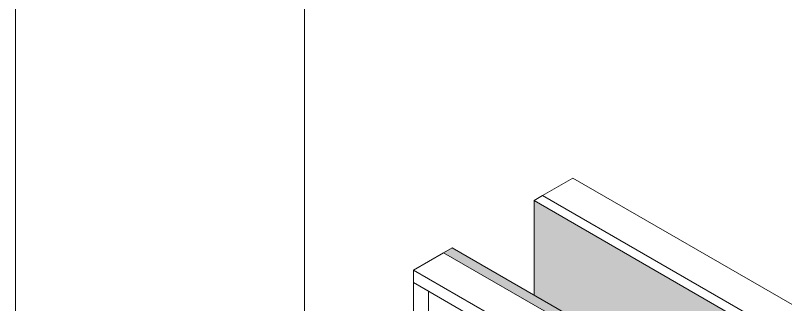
# Model space of a CAD drawing. Extents: x -20676 to 4767, y -817 to 13976.
# Drawn here: x -15921.4 to -15735, y 8112 to 8182.1 of the extents above; entities that cross this region are included whole.
import ezdxf

# ---------------------------------------------------------------- set-up
doc = ezdxf.new("R2010")
doc.units = 0
doc.layers.get('0').update_dxf_attribs({"lineweight": 13})
doc.layers.add('Demarcação 1', color=252, linetype='Continuous', lineweight=9)
doc.layers.add('MADEIRA', color=3, linetype='Continuous', lineweight=13)
doc.styles.add('MB_C02', font='arial.ttf', dxfattribs={"height": 2})
doc.styles.add('MB_C03', font='arial.ttf', dxfattribs={"height": 2.5})
doc.styles.add('MB_C04', font='arial.ttf', dxfattribs={"height": 6})

# ---------------------------------------------------------------- blocks, each defined once
blk = doc.blocks.new('A$Ceb89ac90')
at = {"color": 1}
for points in [[(0, 1199.938422038981), (0, 149.9384220389809), (1485.020408163266, 149.9384220389809), (1485.020408163266, 1199.93842203898)], [(70, 1169.938422038981), (70, 179.9384220389809), (1455.020408163266, 179.9384220389809), (1455.020408163266, 1169.93842203898)]]:
    blk.add_lwpolyline(points, close=True, dxfattribs=at)
at = {"color": 5}
for tag, p, height, style in [('REV_05', (1103.143923868443, 338.079376210444), 10.10204081632653, 'MB_C02'), ('DATA_REV_05', (1151.535664655672, 337.9105314332936), 10.10204081632653, 'MB_C02'), ('INFO_REV_05', (1228.12406670913, 337.9105314332936), 10.10204081632653, 'MB_C02'), ('CLIENTE', (449.7281316823537, 328.8349974580518), 12.62755102040816, 'MB_C03'), ('FASE', (924.5710517627467, 320.4624822017494), 10.10204081632653, 'MB_C02'), ('REV_04', (1103.143923868443, 312.8242741696277), 10.10204081632653, 'MB_C02'), ('DATA_REV_04', (1151.535664655672, 312.6554293924773), 10.10204081632653, 'MB_C02'), ('INFO_REV_04', (1228.12406670913, 312.6554293924773), 10.10204081632653, 'MB_C02'), ('REV_03', (1103.143923868443, 287.5691721288114), 10.10204081632653, 'MB_C02'), ('DATA_REV_03', (1151.535664655672, 287.400327351661), 10.10204081632653, 'MB_C02'), ('INFO_REV_03', (1228.12406670913, 287.400327351661), 10.10204081632653, 'MB_C02'), ('PROJETISTA', (767.9894191096864, 285.1053393446065), 10.10204081632653, 'MB_C02'), ('DATA', (924.5710517627467, 285.1053393446065), 10.10204081632653, 'MB_C02'), ('OBRA', (449.7281316823537, 273.3402734001044), 12.62755102040816, 'MB_C03'), ('REV_02', (1103.143923868443, 262.314070087995), 10.10204081632653, 'MB_C02'), ('DATA_REV_02', (1151.535664655672, 262.1452253108446), 10.10204081632653, 'MB_C02'), ('INFO_REV_02', (1228.12406670913, 262.1452253108446), 10.10204081632653, 'MB_C02'), ('ESC', (924.5710517627467, 251.7645628765623), 10.10204081632653, 'MB_C02'), ('COR', (1010.474027549844, 251.7645628765623), 10.10204081632653, 'MB_C02'), ('REV_01', (1103.143923868443, 237.0589680471787), 10.10204081632653, 'MB_C02'), ('DATA_REV_01', (1151.535664655672, 236.8901232700283), 10.10204081632653, 'MB_C02'), ('INFO_REV_01', (1228.12406670913, 236.8901232700283), 10.10204081632653, 'MB_C02'), ('PAVIMENTO', (449.7281316823537, 215.2979856797008), 12.62755102040816, 'MB_C03'), ('FL', (1018.091363710597, 194.6819847951756), 30.30612244897959, 'MB_C04'), ('EMISSÃO_INICIAL', (1228.12406670913, 211.6350212292119), 10.10204081632653, 'MB_C02'), ('REV_00', (1103.143923868443, 211.8038660063624), 10.10204081632653, 'MB_C02'), ('DATA_REV_00', (1151.535664655672, 211.6350212292119), 10.10204081632653, 'MB_C02'), ('REV', (944.1037562522579, 205.0337457898952), 12.62755102040816, 'MB_C03')]:
    blk.add_attdef(tag, p, '', height=height, dxfattribs=dict(at, style=style))
at = {"color": 6, "style": 'MB_C02'}
for tag, p in [('ENDEREÇO_CLIENTE', (449.7281316823537, 307.8317207029119)), ('ENDEREÇO_OBRA', (449.7281316823537, 252.6915491728667)), ('TIPO_DE_PROJETO', (449.7281316823537, 192.2832322929729))]:
    blk.add_attdef(tag, p, '', height=10.10204081632653, dxfattribs=at)

msp = doc.modelspace()

# ---------------------------------------------------------------- hatches: boundary and pattern name
at = {"layer": 'Demarcação 1'}
msp.add_hatch(color=256, dxfattribs=at).paths.add_polyline_path([(-15795.86069352516, 8137.220278342676), (-15795.86069352516, 8114.350372410161), (-15631.68004487536, 8019.560630716413), (-15631.68004487536, 7970.209781072643), (-15611.87412535567, 7958.774828106443), (-15611.87412535567, 8030.995583682628)])
h = msp.add_hatch(color=256, dxfattribs=at)
h.dxf.hatch_style = 1
h.paths.add_polyline_path([(-15649.40113076136, 8027.384545903858), (-15633.76487850886, 8018.356951456808), (-15631.68004487536, 8019.560630716413), (-15815.66661304508, 8125.785325376464), (-15817.7514466787, 8124.581646116843)])

# ---------------------------------------------------------------- linework, layer by layer
at = {"extrusion": (-1e-16, 0.816496580927726, 0.5773502691896261)}
for p, q in [((-15795.86069352516, 8137.220278342682), (-15793.77585989172, 8138.423957602286)), ((-15609.78929172205, 8032.199262942237), (-15793.77585989172, 8138.423957602286)), ((-15795.86069352516, 8137.220278342682), (-15611.87412535567, 8030.995583682632)), ((-15795.86069352516, 8114.350372410181), (-15795.86069352516, 8137.220278342682)), ((-15817.7514466787, 8124.581646116847), (-15815.66661304508, 8125.785325376468)), ((-15631.68004487536, 8019.560630716416), (-15815.66661304508, 8125.785325376468)), ((-15817.7514466787, 8124.581646116847), (-15633.76487850886, 8018.356951456812)), ((-15649.40113076136, 8027.384545903862), (-15817.7514466787, 8124.581646116847))]:
    msp.add_line(p, q, dxfattribs=at)
at = {"layer": 'MADEIRA', "extrusion": (-1e-16, 0.816496580927726, 0.5773502691896261)}
for p, q in [((-15793.77585989172, 8138.423957602286), (-15786.47894217387, 8142.636835010902)), ((-15618.12862625653, 8045.439734797914), (-15786.47894217387, 8142.636835010902)), ((-15825.04836439637, 8120.368768708247), (-15817.7514466787, 8124.581646116847)), ((-15825.04836439637, 8117.359570559176), (-15825.04836439637, 8120.368768708247)), ((-15825.04836439637, 8120.368768708247), (-15656.6980484792, 8023.171668495261)), ((-15825.04836439637, 7980.03016046435), (-15825.04836439637, 8117.359570559176)), ((-15656.6980484792, 8020.162470346175), (-15825.04836439637, 8117.359570559176)), ((-15825.04836439637, 8117.359570559176), (-15821.39990553742, 8115.253131854877)), ((-15821.39990553742, 7977.923721760051), (-15821.39990553742, 8115.253131854877))]:
    msp.add_line(p, q, dxfattribs=at)

# ---------------------------------------------------------------- block references
msp.add_blockref('A$Ceb89ac90', (-15921.39728087828, 7382.321038242866))

doc.saveas('drawing.dxf')
